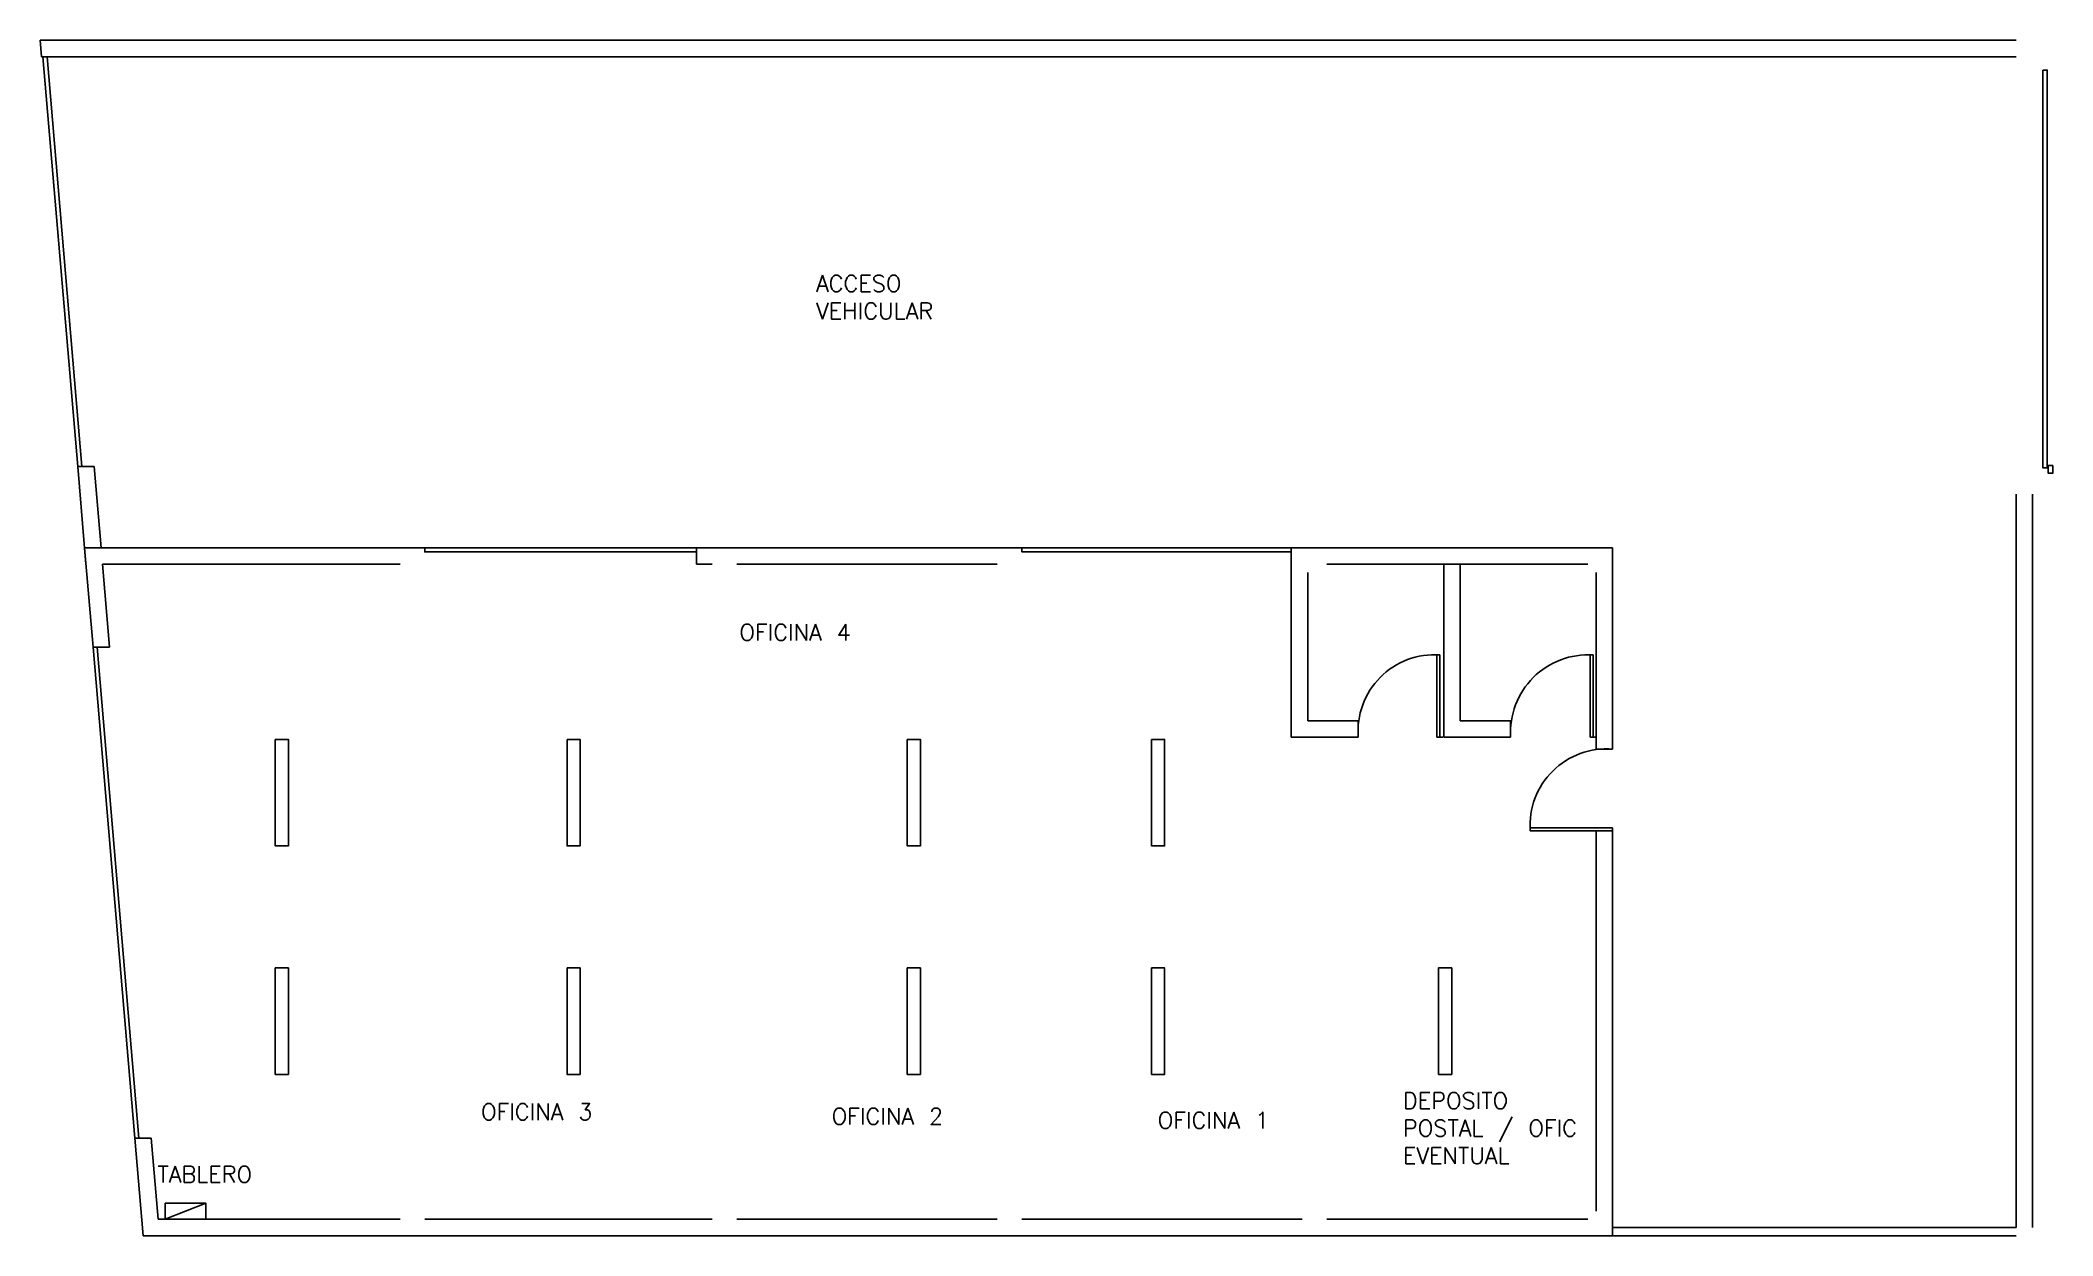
# Model space of a CAD drawing. Header units: millimetres. Extents: x 93.6 to 118, y 116.6 to 131.1.
import ezdxf

# ---------------------------------------------------------------- set-up
doc = ezdxf.new("R2010")
doc.units = ezdxf.units.MM
for name, color, linetype in [('CURTIN WALL', 4, 'Continuous'), ('MAMPOSTERIA', 7, 'Continuous'), ('PUERTAS', 1, 'Continuous')]:
    doc.layers.add(name, color=color, linetype=linetype)
doc.styles.get("Standard").update_dxf_attribs({"font": 'txt.shx'})

msp = doc.modelspace()

# ---------------------------------------------------------------- linework, layer by layer
at = {"color": 1}
for points in [[(96.445127, 122.650279), (96.603598, 122.650279), (96.603598, 121.35799), (96.445127, 121.35799)], [(99.9864, 122.650279), (100.14487, 122.650279), (100.14487, 121.35799), (99.9864, 121.35799)], [(104.117954, 122.650279), (104.276425, 122.650279), (104.276425, 121.35799), (104.117954, 121.35799)], [(107.083618, 122.650279), (107.242089, 122.650279), (107.242089, 121.35799), (107.083618, 121.35799)], [(96.445127, 119.877044), (96.603598, 119.877044), (96.603598, 118.584754), (96.445127, 118.584754)], [(99.9864, 119.877044), (100.14487, 119.877044), (100.14487, 118.584754), (99.9864, 118.584754)], [(104.117954, 119.877044), (104.276425, 119.877044), (104.276425, 118.584754), (104.117954, 118.584754)], [(107.083618, 119.877044), (107.242089, 119.877044), (107.242089, 118.584754), (107.083618, 118.584754)], [(110.568713, 119.877044), (110.727184, 119.877044), (110.727184, 118.584754), (110.568713, 118.584754)]]:
    msp.add_lwpolyline(points, close=True, dxfattribs=at)
at = {"layer": 'CURTIN WALL'}
msp.add_line((94.788843, 117.811439), (94.282181, 123.770069), dxfattribs=at)
for points in [[(93.623606, 130.935718), (94.045849, 125.961439), (94.095849, 125.961439), (93.673606, 130.935718), (93.623606, 130.935718)], [(98.259665, 124.975718), (101.559665, 124.975718), (101.559665, 124.925718), (98.259665, 124.925718), (98.259665, 124.975718)], [(94.232181, 123.770069), (94.738843, 117.811439), (94.788843, 117.811439), (94.282181, 123.770069), (94.232181, 123.770069)]]:
    msp.add_lwpolyline(points, dxfattribs=at)
at = {"layer": 'MAMPOSTERIA'}
for p, q in [((117.579665, 131.135718), (93.59128, 131.135718)), ((93.59128, 131.135718), (93.608286, 130.935718)), ((117.579665, 130.935718), (93.608286, 130.935718)), ((94.146671, 124.775718), (94.045849, 125.961439)), ((94.045849, 125.961439), (94.246571, 125.961439)), ((94.246571, 125.961439), (94.330387, 124.975718)), ((117.579665, 116.725718), (117.579665, 125.626902)), ((117.779665, 116.725718), (117.779665, 125.626902)), ((112.679665, 124.975718), (94.129665, 124.975718)), ((94.129665, 124.975718), (94.232181, 123.770069)), ((101.559665, 124.975718), (101.559665, 124.775718)), ((105.509665, 124.925718), (105.509665, 124.975718)), ((108.909665, 124.975718), (108.709665, 124.975718)), ((108.779665, 122.675718), (108.779665, 124.975718)), ((112.679665, 122.531796), (112.679665, 124.975718)), ((97.959665, 124.775718), (94.347393, 124.775718)), ((94.347393, 124.775718), (94.432903, 123.770069)), ((101.559665, 124.775718), (101.749665, 124.775718)), ((105.209665, 124.775718), (102.049665, 124.775718)), ((108.979665, 122.875718), (108.979665, 124.675718)), ((112.379665, 124.775718), (109.209665, 124.775718)), ((110.629665, 122.675718), (110.629665, 124.775718)), ((110.829665, 122.875718), (110.829665, 124.775718)), ((112.479665, 122.526036), (112.479665, 124.675718)), ((94.232181, 123.770069), (94.432903, 123.770069)), ((94.232181, 123.770069), (94.282181, 123.770069)), ((108.779665, 122.675718), (109.592853, 122.675718)), ((108.979665, 122.875718), (109.592853, 122.875718)), ((109.592853, 122.675718), (109.592853, 122.875718)), ((110.629665, 122.675718), (111.442853, 122.675718)), ((110.829665, 122.875718), (111.442853, 122.875718)), ((111.442853, 122.675718), (111.442853, 122.875718)), ((112.479665, 122.531796), (112.679665, 122.531796)), ((112.479665, 116.925718), (112.479665, 121.541795)), ((112.479665, 121.541795), (112.679665, 121.541795)), ((112.679665, 116.625718), (112.679665, 121.541795)), ((94.839665, 116.625718), (94.738843, 117.811439)), ((94.738843, 117.811439), (94.939565, 117.811439)), ((94.738843, 117.811439), (94.788843, 117.811439)), ((94.939565, 117.811439), (95.023381, 116.825718)), ((95.023381, 116.825718), (97.959665, 116.825718)), ((98.259665, 116.825718), (101.749665, 116.825718)), ((102.049665, 116.825718), (105.209665, 116.825718)), ((105.509665, 116.825718), (108.909665, 116.825718)), ((109.209665, 116.825718), (112.379665, 116.825718)), ((94.839665, 116.625718), (112.679665, 116.625718)), ((112.679665, 116.725718), (117.579665, 116.725718)), ((112.679665, 116.625718), (117.579665, 116.625718))]:
    msp.add_line(p, q, dxfattribs=at)
at = {"layer": 'MAMPOSTERIA', "color": 1}
msp.add_line((112.442853, 122.675718), (112.479665, 122.675718), dxfattribs=at)
at = {"layer": 'MAMPOSTERIA', "color": 5}
msp.add_line((95.109503, 116.825718), (95.6017, 117.01989), dxfattribs=at)
at = {"layer": 'MAMPOSTERIA'}
msp.add_lwpolyline([(117.970066, 125.972632), (118.024059, 125.972632), (118.024059, 125.879509), (117.970066, 125.879509)], close=True, dxfattribs=at)
at = {"layer": 'MAMPOSTERIA', "color": 4}
msp.add_lwpolyline([(105.509665, 124.975718), (105.509665, 124.925718), (108.779665, 124.925718), (108.779665, 124.975718), (105.509665, 124.975718)], dxfattribs=at)
at = {"layer": 'MAMPOSTERIA', "color": 5}
msp.add_lwpolyline([(95.109503, 117.01989), (95.6017, 117.01989), (95.6017, 116.825718), (95.109503, 116.825718)], close=True, dxfattribs=at)
at = {"layer": 'PUERTAS'}
for p, q in [((110.546041, 122.675718), (110.546041, 123.675718)), ((110.582854, 122.675718), (110.582854, 123.67504)), ((112.406041, 122.675718), (112.406041, 123.675718)), ((112.442853, 122.675718), (112.442853, 123.67504)), ((110.546041, 122.675718), (110.582854, 122.675718)), ((110.582854, 122.675718), (110.619666, 122.675718)), ((112.406041, 122.675718), (112.442853, 122.675718)), ((112.679665, 121.578607), (111.679665, 121.578607)), ((112.679665, 121.541795), (111.680343, 121.541795)), ((112.679665, 121.541795), (111.680343, 121.541795)), ((112.679665, 121.541795), (112.679665, 121.578607)), ((112.679665, 121.578607), (112.679665, 121.541795)), ((112.679665, 121.504983), (112.679665, 121.541795)), ((112.679665, 121.541795), (112.679665, 121.504983))]:
    msp.add_line(p, q, dxfattribs=at)
msp.add_lwpolyline([(117.902614, 130.774414), (117.957816, 130.774414), (117.957816, 125.946987), (117.902614, 125.946987)], close=True, dxfattribs=at)
for centre, radius, start, end in [((110.518092, 122.749154), 0.928149, 85.998915, 184.538022), ((112.383743, 122.73419), 0.942706, 86.405076, 183.556076), ((112.606229, 121.606557), 0.928149, 85.461978, 184.001085)]:
    msp.add_arc(centre, radius, start, end, dxfattribs=at)

# ---------------------------------------------------------------- texts
at = {"char_height": 0.2, "width": 2.333718, "attachment_point": 1}
for s, insert in [('ACCESO VEHICULAR', (103.009392, 128.283043)), ('OFICINA 4', (102.079018, 124.049289)), ('DEPOSITO \\PPOSTAL / OFIC EVENTUAL', (110.134975, 118.364953)), ('OFICINA 3', (98.941981, 118.230109)), ('OFICINA 2\\P', (103.199123, 118.175347)), ('OFICINA 1', (107.157457, 118.127133)), ('TABLERO ', (95.014725, 117.470509))]:
    msp.add_mtext(s, dxfattribs=dict(at, insert=insert))

doc.saveas('drawing.dxf')
